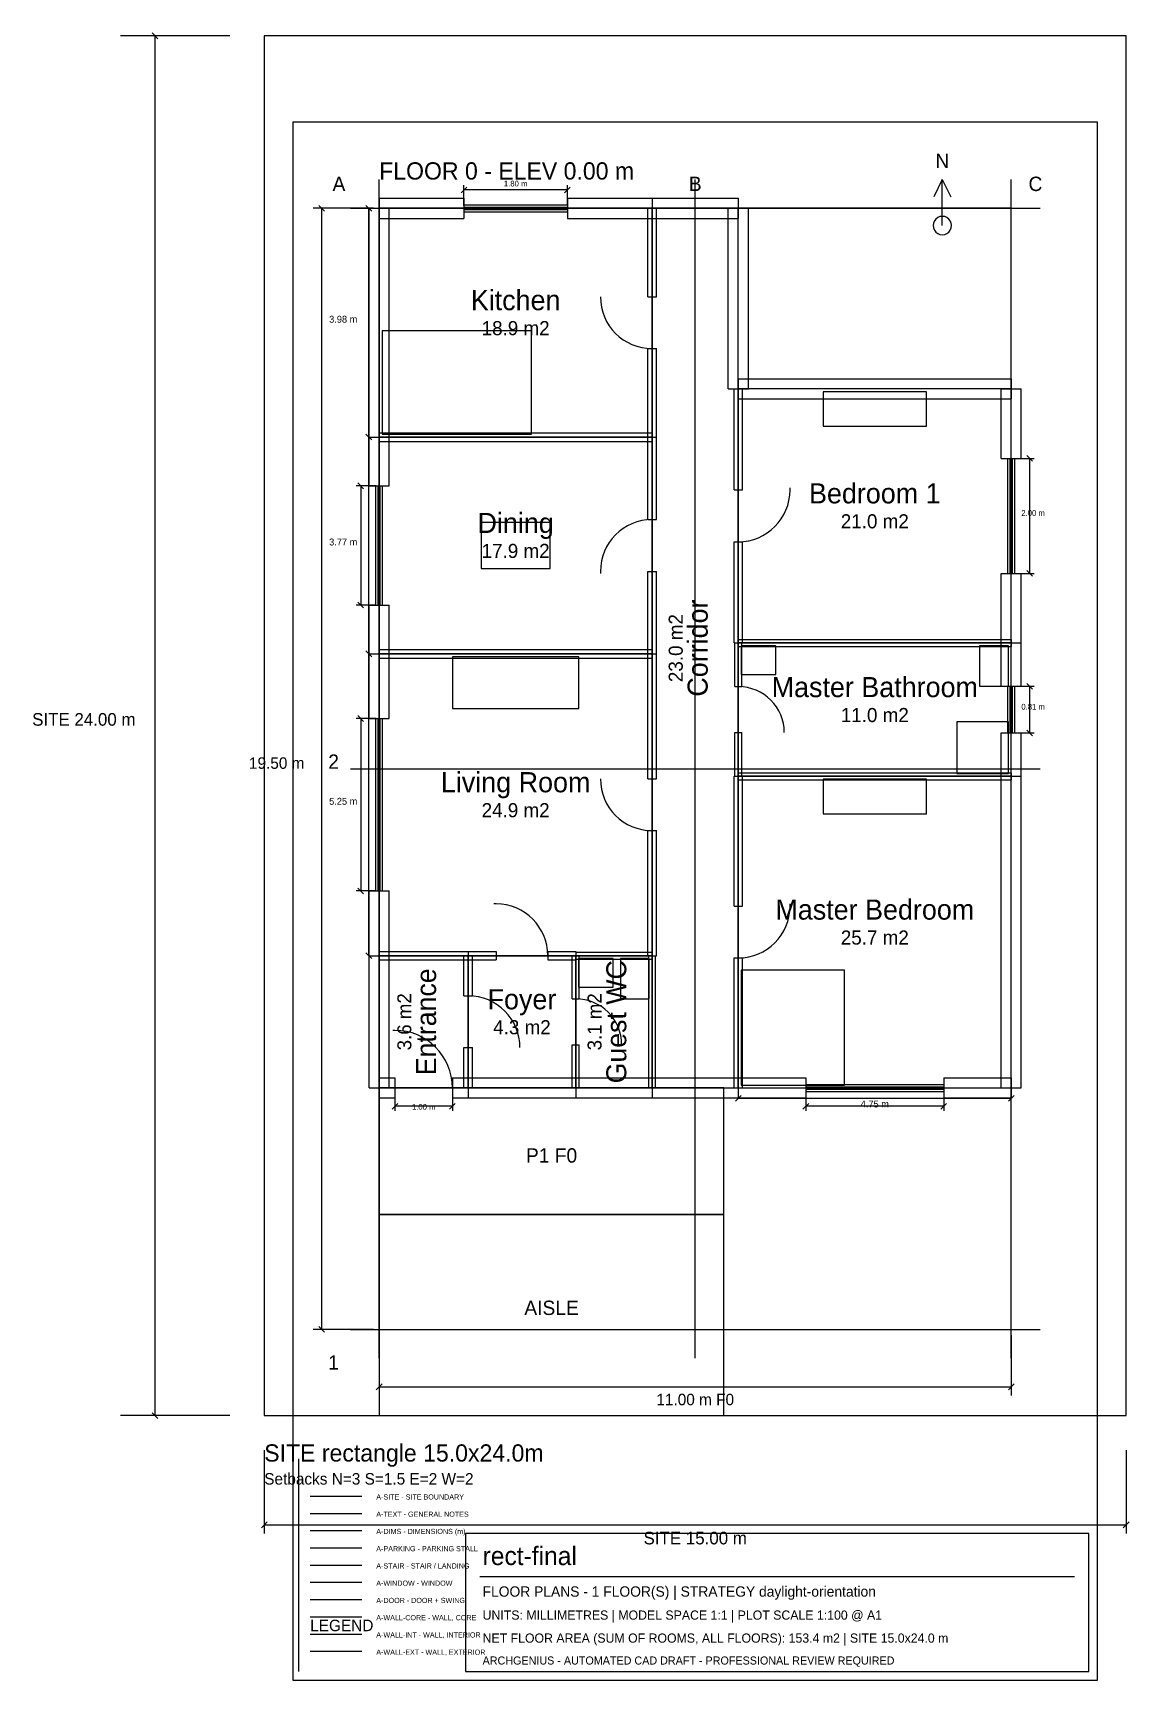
# Model space of a CAD drawing. Extents: x -4025 to 15050, y -4600 to 24050.
import ezdxf
from ezdxf.enums import TextEntityAlignment as Align

# ---------------------------------------------------------------- set-up
doc = ezdxf.new("R2010")
doc.units = 0
doc.linetypes.add('CENTER', pattern=[0])
doc.linetypes.add('DASHED', pattern=[0])
for name, color, linetype in [('A-AXIS', 1, 'CENTER'), ('A-AXIS-TEXT', 1, 'CONTINUOUS'), ('A-BLDG-OUT', 9, 'DASHED'), ('A-DIMS', 2, 'CONTINUOUS'), ('A-DOOR', 3, 'CONTINUOUS'), ('A-FLOOR-0-A-BLDG-OUT', 9, 'DASHED'), ('A-FLOOR-0-A-DIMS', 2, 'CONTINUOUS'), ('A-FLOOR-0-A-DOOR', 3, 'CONTINUOUS'), ('A-FLOOR-0-A-FURN', 8, 'CONTINUOUS'), ('A-FLOOR-0-A-PARKING', 8, 'CONTINUOUS'), ('A-FLOOR-0-A-ROOM', 7, 'CONTINUOUS'), ('A-FLOOR-0-A-SANITARY', 3, 'CONTINUOUS'), ('A-FLOOR-0-A-SETBACK', 2, 'DASHED'), ('A-FLOOR-0-A-SITE', 3, 'DASHED'), ('A-FLOOR-0-A-STAIR', 6, 'CONTINUOUS'), ('A-FLOOR-0-A-TEXT', 7, 'CONTINUOUS'), ('A-FLOOR-0-A-WALL-CORE', 7, 'CONTINUOUS'), ('A-FLOOR-0-A-WALL-EXT', 7, 'CONTINUOUS'), ('A-FLOOR-0-A-WALL-INT', 7, 'CONTINUOUS'), ('A-FLOOR-0-A-WALL-SERVICE', 7, 'CONTINUOUS'), ('A-FLOOR-0-A-WINDOW', 4, 'CONTINUOUS'), ('A-FURN', 8, 'CONTINUOUS'), ('A-GRID', 1, 'CENTER'), ('A-NORTH', 7, 'CONTINUOUS'), ('A-PARKING', 8, 'CONTINUOUS'), ('A-ROOM', 7, 'CONTINUOUS'), ('A-SANITARY', 3, 'CONTINUOUS'), ('A-SETBACK', 2, 'DASHED'), ('A-SITE', 3, 'DASHED'), ('A-STAIR', 6, 'CONTINUOUS'), ('A-TEXT', 7, 'CONTINUOUS'), ('A-TITLE', 7, 'CONTINUOUS'), ('A-WALL-CORE', 7, 'CONTINUOUS'), ('A-WALL-EXT', 7, 'CONTINUOUS'), ('A-WALL-INT', 7, 'CONTINUOUS'), ('A-WALL-SERVICE', 7, 'CONTINUOUS'), ('A-WINDOW', 4, 'CONTINUOUS')]:
    doc.layers.add(name, color=color, linetype=linetype)

msp = doc.modelspace()

# ---------------------------------------------------------------- linework, layer by layer
at = {"layer": 'A-AXIS'}
for p, q in [((7500, 1000), (7500, 21500)), ((1500, 11250), (13500, 11250))]:
    msp.add_line(p, q, dxfattribs=at)
at = {"layer": 'A-BLDG-OUT'}
msp.add_lwpolyline([(2000, 1500), (13000, 1500), (13000, 21000), (2000, 21000)], close=True, dxfattribs=at)
at = {"layer": 'A-DIMS'}
for p, q in [((-600, 24000), (-2500, 24000)), ((-1850, 23950), (-1950, 24050)), ((-1900, 0), (-1900, 24000)), ((3425, 21270), (3525, 21370)), ((3475, 21050), (3475, 21400)), ((5275, 21320), (3475, 21320)), ((5225, 21270), (5325, 21370)), ((5275, 21050), (5275, 21400)), ((1900, 21000), (850, 21000)), ((1050, 20950), (950, 21050)), ((1000, 1500), (1000, 21000)), ((1870, 20950), (1770, 21050)), ((1820, 17020), (1820, 21000)), ((1870, 16970), (1770, 17070)), ((1820, 13250), (1820, 17020)), ((13050, 16650), (13400, 16650)), ((13370, 16600), (13270, 16700)), ((13320, 16650), (13320, 14650)), ((1950, 16171.75), (1600, 16171.75)), ((1730, 16121.75), (1630, 16221.75)), ((1680, 16171.75), (1680, 14098.25)), ((13050, 14650), (13400, 14650)), ((13370, 14600), (13270, 14700)), ((1950, 14098.25), (1600, 14098.25)), ((1730, 14048.25), (1630, 14148.25)), ((1870, 13200), (1770, 13300)), ((1820, 8000), (1820, 13250)), ((13050, 12686), (13400, 12686)), ((13370, 12636), (13270, 12736)), ((13320, 12686), (13320, 11874)), ((1950, 12125), (1600, 12125)), ((1730, 12075), (1630, 12175)), ((1680, 12125), (1680, 9125)), ((13050, 11874), (13400, 11874)), ((13370, 11824), (13270, 11924)), ((1730, 9075), (1630, 9175)), ((1950, 9125), (1600, 9125)), ((1870, 7950), (1770, 8050)), ((2275, 5650), (2275, 5300)), ((3275, 5650), (3275, 5300)), ((8200, 5470), (8300, 5570)), ((8250, 5520), (13000, 5520)), ((9425, 5650), (9425, 5300)), ((11825, 5650), (11825, 5300)), ((12950, 5470), (13050, 5570)), ((2225, 5330), (2325, 5430)), ((3275, 5380), (2275, 5380)), ((3225, 5330), (3325, 5430)), ((9375, 5330), (9475, 5430)), ((11825, 5380), (9425, 5380)), ((11775, 5330), (11875, 5430)), ((1900, 1500), (850, 1500)), ((1050, 1450), (950, 1550)), ((2000, 1400), (2000, 350)), ((13000, 1400), (13000, 350)), ((1950, 450), (2050, 550)), ((2000, 500), (13000, 500)), ((12950, 450), (13050, 550)), ((-600, 0), (-2500, 0)), ((-1850, -50), (-1950, 50)), ((0, -600), (0, -2050)), ((15000, -600), (15000, -2050)), ((-50, -1950), (50, -1850)), ((0, -1900), (15000, -1900)), ((800, -2000), (1700, -2000)), ((14950, -1950), (15050, -1850))]:
    msp.add_line(p, q, dxfattribs=at)
at = {"layer": 'A-DOOR'}
for p, q in [((5850, 19460), (5850, 19420)), ((6750, 19460), (6750, 18560)), ((8250, 16100), (8250, 15200)), ((9150, 16100), (9150, 16140)), ((6750, 14685), (6750, 15585)), ((5850, 14685), (5850, 14645)), ((8250, 11880), (8250, 12680)), ((9050, 11880), (9050, 11920)), ((5850, 11075), (5850, 11035)), ((6750, 11075), (6750, 10175)), ((4035, 8900), (3995, 8900)), ((9150, 8860), (9150, 8900)), ((8250, 8860), (8250, 7960)), ((4035, 8000), (4935, 8000)), ((3550, 6400), (3550, 7300)), ((5420, 6450), (5420, 7250)), ((2275, 6700), (2235, 6700)), ((4450, 6400), (4450, 6440)), ((6220, 6450), (6220, 6490)), ((2275, 5700), (3275, 5700)), ((800, -3200), (1700, -3200))]:
    msp.add_line(p, q, dxfattribs=at)
for centre, radius, start, end in [((6750, 19460), 900, 180, 270), ((8250, 16100), 900, 270, 0), ((6750, 14685), 900, 90, 180), ((8250, 11880), 800, 0, 90), ((6750, 11075), 900, 180, 270), ((4035, 8000), 900, 0, 90), ((8250, 8860), 900, 270, 0), ((3550, 6400), 900, 0, 90), ((5420, 6450), 800, 0, 90), ((2275, 5700), 1000, 0, 90)]:
    msp.add_arc(centre, radius, start, end, dxfattribs=at)
at = {"layer": 'A-FLOOR-0-A-BLDG-OUT'}
msp.add_lwpolyline([(2000, 1500), (13000, 1500), (13000, 21000), (2000, 21000)], close=True, dxfattribs=at)
at = {"layer": 'A-FLOOR-0-A-DIMS'}
for p, q in [((-600, 24000), (-2500, 24000)), ((-1850, 23950), (-1950, 24050)), ((-1900, 0), (-1900, 24000)), ((3425, 21270), (3525, 21370)), ((3475, 21050), (3475, 21400)), ((5275, 21320), (3475, 21320)), ((5225, 21270), (5325, 21370)), ((5275, 21050), (5275, 21400)), ((1900, 21000), (850, 21000)), ((1050, 20950), (950, 21050)), ((1000, 1500), (1000, 21000)), ((1870, 20950), (1770, 21050)), ((1820, 17020), (1820, 21000)), ((1870, 16970), (1770, 17070)), ((1820, 13250), (1820, 17020)), ((13050, 16650), (13400, 16650)), ((13370, 16600), (13270, 16700)), ((13320, 16650), (13320, 14650)), ((1950, 16171.75), (1600, 16171.75)), ((1730, 16121.75), (1630, 16221.75)), ((1680, 16171.75), (1680, 14098.25)), ((13050, 14650), (13400, 14650)), ((13370, 14600), (13270, 14700)), ((1950, 14098.25), (1600, 14098.25)), ((1730, 14048.25), (1630, 14148.25)), ((1870, 13200), (1770, 13300)), ((1820, 8000), (1820, 13250)), ((13050, 12686), (13400, 12686)), ((13370, 12636), (13270, 12736)), ((13320, 12686), (13320, 11874)), ((1950, 12125), (1600, 12125)), ((1730, 12075), (1630, 12175)), ((1680, 12125), (1680, 9125)), ((13050, 11874), (13400, 11874)), ((13370, 11824), (13270, 11924)), ((1730, 9075), (1630, 9175)), ((1950, 9125), (1600, 9125)), ((1870, 7950), (1770, 8050)), ((2275, 5650), (2275, 5300)), ((3275, 5650), (3275, 5300)), ((8200, 5470), (8300, 5570)), ((8250, 5520), (13000, 5520)), ((9425, 5650), (9425, 5300)), ((11825, 5650), (11825, 5300)), ((12950, 5470), (13050, 5570)), ((2225, 5330), (2325, 5430)), ((3275, 5380), (2275, 5380)), ((3225, 5330), (3325, 5430)), ((9375, 5330), (9475, 5430)), ((11825, 5380), (9425, 5380)), ((11775, 5330), (11875, 5430)), ((1900, 1500), (850, 1500)), ((1050, 1450), (950, 1550)), ((2000, 1400), (2000, 350)), ((13000, 1400), (13000, 350)), ((1950, 450), (2050, 550)), ((2000, 500), (13000, 500)), ((12950, 450), (13050, 550)), ((-600, 0), (-2500, 0)), ((-1850, -50), (-1950, 50)), ((0, -600), (0, -2050)), ((15000, -600), (15000, -2050)), ((-50, -1950), (50, -1850)), ((0, -1900), (15000, -1900)), ((800, -2000), (1700, -2000)), ((14950, -1950), (15050, -1850))]:
    msp.add_line(p, q, dxfattribs=at)
at = {"layer": 'A-FLOOR-0-A-DOOR'}
for p, q in [((5850, 19460), (5850, 19420)), ((6750, 19460), (6750, 18560)), ((8250, 16100), (8250, 15200)), ((9150, 16100), (9150, 16140)), ((6750, 14685), (6750, 15585)), ((5850, 14685), (5850, 14645)), ((8250, 11880), (8250, 12680)), ((9050, 11880), (9050, 11920)), ((5850, 11075), (5850, 11035)), ((6750, 11075), (6750, 10175)), ((4035, 8900), (3995, 8900)), ((9150, 8860), (9150, 8900)), ((8250, 8860), (8250, 7960)), ((4035, 8000), (4935, 8000)), ((3550, 6400), (3550, 7300)), ((5420, 6450), (5420, 7250)), ((2275, 6700), (2235, 6700)), ((4450, 6400), (4450, 6440)), ((6220, 6450), (6220, 6490)), ((2275, 5700), (3275, 5700)), ((800, -3200), (1700, -3200))]:
    msp.add_line(p, q, dxfattribs=at)
for centre, radius, start, end in [((6750, 19460), 900, 180, 270), ((8250, 16100), 900, 270, 0), ((6750, 14685), 900, 90, 180), ((8250, 11880), 800, 0, 90), ((6750, 11075), 900, 180, 270), ((4035, 8000), 900, 0, 90), ((8250, 8860), 900, 270, 0), ((3550, 6400), 900, 0, 90), ((5420, 6450), 800, 0, 90), ((2275, 5700), 1000, 0, 90)]:
    msp.add_arc(centre, radius, start, end, dxfattribs=at)
at = {"layer": 'A-FLOOR-0-A-FURN'}
for p, q in [((4650, 18870), (2050, 18870)), ((2050, 18870), (2050, 17070)), ((4650, 17070), (4650, 18870)), ((11525, 17810), (9725, 17810)), ((9725, 17810), (9725, 17210)), ((11525, 17210), (11525, 17810)), ((9725, 17210), (11525, 17210)), ((2050, 17070), (4650, 17070)), ((4975, 15535), (3775, 15535)), ((3775, 15535), (3775, 14735)), ((4975, 14735), (4975, 15535)), ((3775, 14735), (4975, 14735)), ((5475, 13200), (3275, 13200)), ((3275, 13200), (3275, 12300)), ((5475, 12300), (5475, 13200)), ((3275, 12300), (5475, 12300)), ((11525, 11070), (9725, 11070)), ((9725, 11070), (9725, 10470)), ((11525, 10470), (11525, 11070)), ((9725, 10470), (11525, 10470)), ((10100, 7750), (8300, 7750)), ((8300, 7750), (8300, 5750)), ((10100, 5750), (10100, 7750)), ((8300, 5750), (10100, 5750))]:
    msp.add_line(p, q, dxfattribs=at)
at = {"layer": 'A-FLOOR-0-A-PARKING'}
for p, q in [((8000, 5700), (2000, 5700)), ((2000, 5700), (2000, 3500)), ((8000, 3500), (8000, 5700)), ((2000, 3500), (8000, 3500)), ((800, -2300), (1700, -2300))]:
    msp.add_line(p, q, dxfattribs=at)
msp.add_lwpolyline([(2000, 0), (8000, 0), (8000, 3500), (2000, 3500)], close=True, dxfattribs=at)
at = {"layer": 'A-FLOOR-0-A-ROOM'}
for points in [[(2000, 17020), (6750, 17020), (6750, 21000), (2000, 21000)], [(6750, 5700), (8250, 5700), (8250, 21000), (6750, 21000)], [(8250, 13440), (13000, 13440), (13000, 17860), (8250, 17860)], [(2000, 13250), (6750, 13250), (6750, 17020), (2000, 17020)], [(2000, 8000), (6750, 8000), (6750, 13250), (2000, 13250)], [(8250, 11120), (13000, 11120), (13000, 13440), (8250, 13440)], [(8250, 5700), (13000, 5700), (13000, 11120), (8250, 11120)], [(2000, 5700), (3550, 5700), (3550, 8000), (2000, 8000)], [(3550, 5700), (5420, 5700), (5420, 8000), (3550, 8000)], [(5420, 5700), (6750, 5700), (6750, 8000), (5420, 8000)]]:
    msp.add_lwpolyline(points, close=True, dxfattribs=at)
at = {"layer": 'A-FLOOR-0-A-SANITARY'}
for p, q in [((8900, 13390), (8300, 13390)), ((8300, 13390), (8300, 12890)), ((8900, 12890), (8900, 13390)), ((12950, 13390), (12450, 13390)), ((12450, 13390), (12450, 12690)), ((12950, 12690), (12950, 13390)), ((8300, 12890), (8900, 12890)), ((12450, 12690), (12950, 12690)), ((12950, 12070), (12050, 12070)), ((12050, 12070), (12050, 11170)), ((12950, 11170), (12950, 12070)), ((12050, 11170), (12950, 11170)), ((6070, 7950), (5470, 7950)), ((5470, 7950), (5470, 7450)), ((6070, 7450), (6070, 7950)), ((6700, 7950), (6200, 7950)), ((6200, 7950), (6200, 7250)), ((6700, 7250), (6700, 7950)), ((5470, 7450), (6070, 7450)), ((6200, 7250), (6700, 7250))]:
    msp.add_line(p, q, dxfattribs=at)
at = {"layer": 'A-FLOOR-0-A-SETBACK'}
msp.add_lwpolyline([(2000, 1500), (13000, 1500), (13000, 21000), (2000, 21000)], close=True, dxfattribs=at)
at = {"layer": 'A-FLOOR-0-A-SITE'}
msp.add_line((800, -1400), (1700, -1400), dxfattribs=at)
msp.add_lwpolyline([(0, 0), (15000, 0), (15000, 24000), (0, 24000)], close=True, dxfattribs=at)
at = {"layer": 'A-FLOOR-0-A-STAIR'}
msp.add_line((800, -2600), (1700, -2600), dxfattribs=at)
at = {"layer": 'A-FLOOR-0-A-TEXT'}
msp.add_line((800, -1700), (1700, -1700), dxfattribs=at)
at = {"layer": 'A-FLOOR-0-A-WALL-CORE'}
msp.add_line((800, -3500), (1700, -3500), dxfattribs=at)
at = {"layer": 'A-FLOOR-0-A-WALL-EXT'}
for p, q in [((1825, 17020), (1825, 21000)), ((1825, 21000), (2175, 21000)), ((2000, 21175), (3475, 21175)), ((2000, 21175), (2000, 20825)), ((2175, 17020), (2175, 21000)), ((3475, 21175), (3475, 20825)), ((5275, 21175), (6750, 21175)), ((5275, 21175), (5275, 20825)), ((6750, 21175), (6750, 20825)), ((6750, 21175), (8250, 21175)), ((8075, 17860), (8075, 21000)), ((8075, 21000), (8425, 21000)), ((8250, 21175), (8250, 20825)), ((8425, 17860), (8425, 21000)), ((2000, 20825), (3475, 20825)), ((5275, 20825), (6750, 20825)), ((6750, 20825), (8250, 20825)), ((8075, 17860), (8425, 17860)), ((8250, 18035), (13000, 18035)), ((8250, 18035), (8250, 17685)), ((12825, 16650), (12825, 17860)), ((12825, 17860), (13175, 17860)), ((13000, 18035), (13000, 17685)), ((13175, 16650), (13175, 17860)), ((8250, 17685), (13000, 17685)), ((1825, 16171.75), (1825, 17020)), ((1825, 17020), (2175, 17020)), ((2175, 16171.75), (2175, 17020)), ((12825, 16650), (13175, 16650)), ((1825, 16171.75), (2175, 16171.75)), ((12825, 13440), (12825, 14650)), ((12825, 14650), (13175, 14650)), ((13175, 13440), (13175, 14650)), ((1825, 13250), (1825, 14098.25)), ((1825, 14098.25), (2175, 14098.25)), ((2175, 13250), (2175, 14098.25)), ((1825, 12125), (1825, 13250)), ((1825, 13250), (2175, 13250)), ((2175, 12125), (2175, 13250)), ((12825, 12686), (12825, 13440)), ((12825, 13440), (13175, 13440)), ((13175, 12686), (13175, 13440)), ((12825, 12686), (13175, 12686)), ((1825, 12125), (2175, 12125)), ((12825, 11120), (12825, 11874)), ((12825, 11874), (13175, 11874)), ((13175, 11120), (13175, 11874)), ((12825, 5700), (12825, 11120)), ((12825, 11120), (13175, 11120)), ((13175, 5700), (13175, 11120)), ((1825, 8000), (1825, 9125)), ((1825, 9125), (2175, 9125)), ((2175, 8000), (2175, 9125)), ((1825, 5700), (1825, 8000)), ((1825, 8000), (2175, 8000)), ((2175, 5700), (2175, 8000)), ((2000, 5875), (2275, 5875)), ((2000, 5875), (2000, 5525)), ((2275, 5875), (2275, 5525)), ((3275, 5875), (3550, 5875)), ((3275, 5875), (3275, 5525)), ((3550, 5875), (3550, 5525)), ((3550, 5875), (5420, 5875)), ((5420, 5875), (5420, 5525)), ((5420, 5875), (6750, 5875)), ((6750, 5875), (6750, 5525)), ((6750, 5875), (8250, 5875)), ((8250, 5875), (8250, 5525)), ((8250, 5875), (9425, 5875)), ((9425, 5875), (9425, 5525)), ((11825, 5875), (13000, 5875)), ((11825, 5875), (11825, 5525)), ((13000, 5875), (13000, 5525)), ((1825, 5700), (2175, 5700)), ((2000, 5525), (2275, 5525)), ((3275, 5525), (3550, 5525)), ((3550, 5525), (5420, 5525)), ((5420, 5525), (6750, 5525)), ((6750, 5525), (8250, 5525)), ((8250, 5525), (9425, 5525)), ((11825, 5525), (13000, 5525)), ((12825, 5700), (13175, 5700)), ((800, -4100), (1700, -4100))]:
    msp.add_line(p, q, dxfattribs=at)
at = {"layer": 'A-FLOOR-0-A-WALL-INT'}
for p, q in [((6675, 19460), (6675, 21000)), ((6675, 21000), (6825, 21000)), ((6825, 19460), (6825, 21000)), ((6675, 19460), (6825, 19460)), ((6675, 17020), (6675, 18560)), ((6675, 18560), (6825, 18560)), ((6825, 17020), (6825, 18560)), ((8175, 16100), (8175, 17860)), ((8175, 17860), (8325, 17860)), ((8325, 16100), (8325, 17860)), ((2000, 17095), (6750, 17095)), ((2000, 17095), (2000, 16945)), ((2000, 16945), (6750, 16945)), ((6675, 15585), (6675, 17020)), ((6675, 17020), (6825, 17020)), ((6750, 17095), (6750, 16945)), ((6825, 15585), (6825, 17020)), ((8175, 16100), (8325, 16100)), ((6675, 15585), (6825, 15585)), ((8175, 13440), (8175, 15200)), ((8175, 15200), (8325, 15200)), ((8325, 13440), (8325, 15200)), ((6675, 13250), (6675, 14685)), ((6675, 14685), (6825, 14685)), ((6825, 13250), (6825, 14685)), ((2000, 13325), (6750, 13325)), ((2000, 13325), (2000, 13175)), ((6675, 11075), (6675, 13250)), ((6675, 13250), (6825, 13250)), ((6750, 13325), (6750, 13175)), ((6825, 11075), (6825, 13250)), ((8175, 13440), (8325, 13440)), ((2000, 13175), (6750, 13175)), ((6675, 11075), (6825, 11075)), ((8175, 8860), (8175, 11120)), ((8175, 11120), (8325, 11120)), ((8325, 8860), (8325, 11120)), ((6675, 8000), (6675, 10175)), ((6675, 10175), (6825, 10175)), ((6825, 8000), (6825, 10175)), ((8175, 8860), (8325, 8860)), ((2000, 8075), (3550, 8075)), ((2000, 8075), (2000, 7925)), ((3550, 8075), (3550, 7925)), ((3550, 8075), (4035, 8075)), ((4035, 8075), (4035, 7925)), ((4935, 8075), (5420, 8075)), ((4935, 8075), (4935, 7925)), ((5420, 8075), (5420, 7925)), ((2000, 7925), (3550, 7925)), ((3475, 7300), (3475, 8000)), ((3475, 8000), (3625, 8000)), ((3550, 7925), (4035, 7925)), ((3625, 7300), (3625, 8000)), ((4935, 7925), (5420, 7925)), ((6675, 8000), (6825, 8000)), ((8175, 5700), (8175, 7960)), ((8175, 7960), (8325, 7960)), ((8325, 5700), (8325, 7960)), ((3475, 7300), (3625, 7300)), ((3475, 5700), (3475, 6400)), ((3475, 6400), (3625, 6400)), ((3625, 5700), (3625, 6400)), ((3475, 5700), (3625, 5700)), ((8175, 5700), (8325, 5700)), ((800, -3800), (1700, -3800))]:
    msp.add_line(p, q, dxfattribs=at)
at = {"layer": 'A-FLOOR-0-A-WALL-SERVICE'}
for p, q in [((8250, 13500), (13000, 13500)), ((8250, 13500), (8250, 13380)), ((13000, 13500), (13000, 13380)), ((8190, 12680), (8190, 13440)), ((8190, 13440), (8310, 13440)), ((8250, 13380), (13000, 13380)), ((8310, 12680), (8310, 13440)), ((8190, 12680), (8310, 12680)), ((8190, 11120), (8190, 11880)), ((8190, 11880), (8310, 11880)), ((8310, 11120), (8310, 11880)), ((8250, 11180), (13000, 11180)), ((8250, 11180), (8250, 11060)), ((13000, 11180), (13000, 11060)), ((8190, 11120), (8310, 11120)), ((8250, 11060), (13000, 11060)), ((5420, 8060), (6750, 8060)), ((5420, 8060), (5420, 7940)), ((6750, 8060), (6750, 7940)), ((5360, 7250), (5360, 8000)), ((5360, 8000), (5480, 8000)), ((5420, 7940), (6750, 7940)), ((5480, 7250), (5480, 8000)), ((6690, 5700), (6690, 8000)), ((6690, 8000), (6810, 8000)), ((6810, 5700), (6810, 8000)), ((5360, 7250), (5480, 7250)), ((5360, 5700), (5360, 6450)), ((5360, 6450), (5480, 6450)), ((5480, 5700), (5480, 6450)), ((5360, 5700), (5480, 5700)), ((6690, 5700), (6810, 5700))]:
    msp.add_line(p, q, dxfattribs=at)
at = {"layer": 'A-FLOOR-0-A-WINDOW'}
for p, q in [((3475, 21060), (5275, 21060)), ((3475, 21020), (5275, 21020)), ((3475, 20980), (5275, 20980)), ((3475, 20940), (5275, 20940)), ((12940, 14650), (12940, 16650)), ((12980, 14650), (12980, 16650)), ((13020, 14650), (13020, 16650)), ((13060, 14650), (13060, 16650)), ((1940, 14098.25), (1940, 16171.75)), ((1980, 14098.25), (1980, 16171.75)), ((2020, 14098.25), (2020, 16171.75)), ((2060, 14098.25), (2060, 16171.75)), ((12940, 11874), (12940, 12686)), ((12980, 11874), (12980, 12686)), ((13020, 11874), (13020, 12686)), ((13060, 11874), (13060, 12686)), ((1940, 9125), (1940, 12125)), ((1980, 9125), (1980, 12125)), ((2020, 9125), (2020, 12125)), ((2060, 9125), (2060, 12125)), ((9425, 5760), (11825, 5760)), ((9425, 5720), (11825, 5720)), ((9425, 5680), (11825, 5680)), ((9425, 5640), (11825, 5640)), ((800, -2900), (1700, -2900))]:
    msp.add_line(p, q, dxfattribs=at)
at = {"layer": 'A-FURN'}
for p, q in [((4650, 18870), (2050, 18870)), ((2050, 18870), (2050, 17070)), ((4650, 17070), (4650, 18870)), ((11525, 17810), (9725, 17810)), ((9725, 17810), (9725, 17210)), ((11525, 17210), (11525, 17810)), ((9725, 17210), (11525, 17210)), ((2050, 17070), (4650, 17070)), ((4975, 15535), (3775, 15535)), ((3775, 15535), (3775, 14735)), ((4975, 14735), (4975, 15535)), ((3775, 14735), (4975, 14735)), ((5475, 13200), (3275, 13200)), ((3275, 13200), (3275, 12300)), ((5475, 12300), (5475, 13200)), ((3275, 12300), (5475, 12300)), ((11525, 11070), (9725, 11070)), ((9725, 11070), (9725, 10470)), ((11525, 10470), (11525, 11070)), ((9725, 10470), (11525, 10470)), ((10100, 7750), (8300, 7750)), ((8300, 7750), (8300, 5750)), ((10100, 5750), (10100, 7750)), ((8300, 5750), (10100, 5750))]:
    msp.add_line(p, q, dxfattribs=at)
at = {"layer": 'A-GRID'}
for p, q in [((2000, 1000), (2000, 21500)), ((13000, 1000), (13000, 21500)), ((1500, 21000), (13500, 21000)), ((1500, 1500), (13500, 1500))]:
    msp.add_line(p, q, dxfattribs=at)
at = {"layer": 'A-NORTH'}
for p, q in [((11800, 21500), (11650, 21200)), ((11800, 20700), (11800, 21500)), ((11800, 21500), (11950, 21200)), ((11645.45, 20741.41), (11640, 20700)), ((11640, 20700), (11645.45, 20658.59)), ((11661.44, 20780), (11645.45, 20741.41)), ((11645.45, 20658.59), (11661.44, 20620)), ((11686.86, 20813.14), (11661.44, 20780)), ((11720, 20838.56), (11686.86, 20813.14)), ((11758.59, 20854.55), (11720, 20838.56)), ((11800, 20860), (11758.59, 20854.55)), ((11841.41, 20854.55), (11800, 20860)), ((11880, 20838.56), (11841.41, 20854.55)), ((11913.14, 20813.14), (11880, 20838.56)), ((11938.56, 20780), (11913.14, 20813.14)), ((11954.55, 20741.41), (11938.56, 20780)), ((11938.56, 20620), (11954.55, 20658.59)), ((11960, 20700), (11954.55, 20741.41)), ((11954.55, 20658.59), (11960, 20700)), ((11661.44, 20620), (11686.86, 20586.86)), ((11686.86, 20586.86), (11720, 20561.44)), ((11720, 20561.44), (11758.59, 20545.45)), ((11758.59, 20545.45), (11800, 20540)), ((11800, 20540), (11841.41, 20545.45)), ((11841.41, 20545.45), (11880, 20561.44)), ((11880, 20561.44), (11913.14, 20586.86)), ((11913.14, 20586.86), (11938.56, 20620))]:
    msp.add_line(p, q, dxfattribs=at)
at = {"layer": 'A-PARKING'}
for p, q in [((8000, 5700), (2000, 5700)), ((2000, 5700), (2000, 3500)), ((8000, 3500), (8000, 5700)), ((2000, 3500), (8000, 3500)), ((800, -2300), (1700, -2300))]:
    msp.add_line(p, q, dxfattribs=at)
msp.add_lwpolyline([(2000, 0), (8000, 0), (8000, 3500), (2000, 3500)], close=True, dxfattribs=at)
at = {"layer": 'A-ROOM'}
for points in [[(2000, 17020), (6750, 17020), (6750, 21000), (2000, 21000)], [(6750, 5700), (8250, 5700), (8250, 21000), (6750, 21000)], [(8250, 13440), (13000, 13440), (13000, 17860), (8250, 17860)], [(2000, 13250), (6750, 13250), (6750, 17020), (2000, 17020)], [(2000, 8000), (6750, 8000), (6750, 13250), (2000, 13250)], [(8250, 11120), (13000, 11120), (13000, 13440), (8250, 13440)], [(8250, 5700), (13000, 5700), (13000, 11120), (8250, 11120)], [(2000, 5700), (3550, 5700), (3550, 8000), (2000, 8000)], [(3550, 5700), (5420, 5700), (5420, 8000), (3550, 8000)], [(5420, 5700), (6750, 5700), (6750, 8000), (5420, 8000)]]:
    msp.add_lwpolyline(points, close=True, dxfattribs=at)
at = {"layer": 'A-SANITARY'}
for p, q in [((8900, 13390), (8300, 13390)), ((8300, 13390), (8300, 12890)), ((8900, 12890), (8900, 13390)), ((12950, 13390), (12450, 13390)), ((12450, 13390), (12450, 12690)), ((12950, 12690), (12950, 13390)), ((8300, 12890), (8900, 12890)), ((12450, 12690), (12950, 12690)), ((12950, 12070), (12050, 12070)), ((12050, 12070), (12050, 11170)), ((12950, 11170), (12950, 12070)), ((12050, 11170), (12950, 11170)), ((6070, 7950), (5470, 7950)), ((5470, 7950), (5470, 7450)), ((6070, 7450), (6070, 7950)), ((6700, 7950), (6200, 7950)), ((6200, 7950), (6200, 7250)), ((6700, 7250), (6700, 7950)), ((5470, 7450), (6070, 7450)), ((6200, 7250), (6700, 7250))]:
    msp.add_line(p, q, dxfattribs=at)
at = {"layer": 'A-SETBACK'}
msp.add_lwpolyline([(2000, 1500), (13000, 1500), (13000, 21000), (2000, 21000)], close=True, dxfattribs=at)
at = {"layer": 'A-SITE'}
msp.add_line((800, -1400), (1700, -1400), dxfattribs=at)
msp.add_lwpolyline([(0, 0), (15000, 0), (15000, 24000), (0, 24000)], close=True, dxfattribs=at)
at = {"layer": 'A-STAIR'}
msp.add_line((800, -2600), (1700, -2600), dxfattribs=at)
at = {"layer": 'A-TEXT'}
msp.add_line((800, -1700), (1700, -1700), dxfattribs=at)
at = {"layer": 'A-TITLE'}
for p, q in [((14500, 22500), (500, 22500)), ((500, 22500), (500, -4600)), ((14500, -4600), (14500, 22500)), ((600, -4450), (600, -750)), ((14350, -2050), (3500, -2050)), ((3500, -2050), (3500, -4450)), ((14350, -4450), (14350, -2050)), ((3750, -2800), (14100, -2800)), ((3500, -4450), (14350, -4450)), ((500, -4600), (14500, -4600))]:
    msp.add_line(p, q, dxfattribs=at)
at = {"layer": 'A-WALL-CORE'}
msp.add_line((800, -3500), (1700, -3500), dxfattribs=at)
at = {"layer": 'A-WALL-EXT'}
for p, q in [((1825, 17020), (1825, 21000)), ((1825, 21000), (2175, 21000)), ((2000, 21175), (3475, 21175)), ((2000, 21175), (2000, 20825)), ((2175, 17020), (2175, 21000)), ((3475, 21175), (3475, 20825)), ((5275, 21175), (6750, 21175)), ((5275, 21175), (5275, 20825)), ((6750, 21175), (6750, 20825)), ((6750, 21175), (8250, 21175)), ((8075, 17860), (8075, 21000)), ((8075, 21000), (8425, 21000)), ((8250, 21175), (8250, 20825)), ((8425, 17860), (8425, 21000)), ((2000, 20825), (3475, 20825)), ((5275, 20825), (6750, 20825)), ((6750, 20825), (8250, 20825)), ((8075, 17860), (8425, 17860)), ((8250, 18035), (13000, 18035)), ((8250, 18035), (8250, 17685)), ((12825, 16650), (12825, 17860)), ((12825, 17860), (13175, 17860)), ((13000, 18035), (13000, 17685)), ((13175, 16650), (13175, 17860)), ((8250, 17685), (13000, 17685)), ((1825, 16171.75), (1825, 17020)), ((1825, 17020), (2175, 17020)), ((2175, 16171.75), (2175, 17020)), ((12825, 16650), (13175, 16650)), ((1825, 16171.75), (2175, 16171.75)), ((12825, 13440), (12825, 14650)), ((12825, 14650), (13175, 14650)), ((13175, 13440), (13175, 14650)), ((1825, 13250), (1825, 14098.25)), ((1825, 14098.25), (2175, 14098.25)), ((2175, 13250), (2175, 14098.25)), ((1825, 12125), (1825, 13250)), ((1825, 13250), (2175, 13250)), ((2175, 12125), (2175, 13250)), ((12825, 12686), (12825, 13440)), ((12825, 13440), (13175, 13440)), ((13175, 12686), (13175, 13440)), ((12825, 12686), (13175, 12686)), ((1825, 12125), (2175, 12125)), ((12825, 11120), (12825, 11874)), ((12825, 11874), (13175, 11874)), ((13175, 11120), (13175, 11874)), ((12825, 5700), (12825, 11120)), ((12825, 11120), (13175, 11120)), ((13175, 5700), (13175, 11120)), ((1825, 8000), (1825, 9125)), ((1825, 9125), (2175, 9125)), ((2175, 8000), (2175, 9125)), ((1825, 5700), (1825, 8000)), ((1825, 8000), (2175, 8000)), ((2175, 5700), (2175, 8000)), ((2000, 5875), (2275, 5875)), ((2000, 5875), (2000, 5525)), ((2275, 5875), (2275, 5525)), ((3275, 5875), (3550, 5875)), ((3275, 5875), (3275, 5525)), ((3550, 5875), (3550, 5525)), ((3550, 5875), (5420, 5875)), ((5420, 5875), (5420, 5525)), ((5420, 5875), (6750, 5875)), ((6750, 5875), (6750, 5525)), ((6750, 5875), (8250, 5875)), ((8250, 5875), (8250, 5525)), ((8250, 5875), (9425, 5875)), ((9425, 5875), (9425, 5525)), ((11825, 5875), (13000, 5875)), ((11825, 5875), (11825, 5525)), ((13000, 5875), (13000, 5525)), ((1825, 5700), (2175, 5700)), ((2000, 5525), (2275, 5525)), ((3275, 5525), (3550, 5525)), ((3550, 5525), (5420, 5525)), ((5420, 5525), (6750, 5525)), ((6750, 5525), (8250, 5525)), ((8250, 5525), (9425, 5525)), ((11825, 5525), (13000, 5525)), ((12825, 5700), (13175, 5700)), ((800, -4100), (1700, -4100))]:
    msp.add_line(p, q, dxfattribs=at)
at = {"layer": 'A-WALL-INT'}
for p, q in [((6675, 19460), (6675, 21000)), ((6675, 21000), (6825, 21000)), ((6825, 19460), (6825, 21000)), ((6675, 19460), (6825, 19460)), ((6675, 17020), (6675, 18560)), ((6675, 18560), (6825, 18560)), ((6825, 17020), (6825, 18560)), ((8175, 16100), (8175, 17860)), ((8175, 17860), (8325, 17860)), ((8325, 16100), (8325, 17860)), ((2000, 17095), (6750, 17095)), ((2000, 17095), (2000, 16945)), ((2000, 16945), (6750, 16945)), ((6675, 15585), (6675, 17020)), ((6675, 17020), (6825, 17020)), ((6750, 17095), (6750, 16945)), ((6825, 15585), (6825, 17020)), ((8175, 16100), (8325, 16100)), ((6675, 15585), (6825, 15585)), ((8175, 13440), (8175, 15200)), ((8175, 15200), (8325, 15200)), ((8325, 13440), (8325, 15200)), ((6675, 13250), (6675, 14685)), ((6675, 14685), (6825, 14685)), ((6825, 13250), (6825, 14685)), ((2000, 13325), (6750, 13325)), ((2000, 13325), (2000, 13175)), ((6675, 11075), (6675, 13250)), ((6675, 13250), (6825, 13250)), ((6750, 13325), (6750, 13175)), ((6825, 11075), (6825, 13250)), ((8175, 13440), (8325, 13440)), ((2000, 13175), (6750, 13175)), ((6675, 11075), (6825, 11075)), ((8175, 8860), (8175, 11120)), ((8175, 11120), (8325, 11120)), ((8325, 8860), (8325, 11120)), ((6675, 8000), (6675, 10175)), ((6675, 10175), (6825, 10175)), ((6825, 8000), (6825, 10175)), ((8175, 8860), (8325, 8860)), ((2000, 8075), (3550, 8075)), ((2000, 8075), (2000, 7925)), ((3550, 8075), (3550, 7925)), ((3550, 8075), (4035, 8075)), ((4035, 8075), (4035, 7925)), ((4935, 8075), (5420, 8075)), ((4935, 8075), (4935, 7925)), ((5420, 8075), (5420, 7925)), ((2000, 7925), (3550, 7925)), ((3475, 7300), (3475, 8000)), ((3475, 8000), (3625, 8000)), ((3550, 7925), (4035, 7925)), ((3625, 7300), (3625, 8000)), ((4935, 7925), (5420, 7925)), ((6675, 8000), (6825, 8000)), ((8175, 5700), (8175, 7960)), ((8175, 7960), (8325, 7960)), ((8325, 5700), (8325, 7960)), ((3475, 7300), (3625, 7300)), ((3475, 5700), (3475, 6400)), ((3475, 6400), (3625, 6400)), ((3625, 5700), (3625, 6400)), ((3475, 5700), (3625, 5700)), ((8175, 5700), (8325, 5700)), ((800, -3800), (1700, -3800))]:
    msp.add_line(p, q, dxfattribs=at)
at = {"layer": 'A-WALL-SERVICE'}
for p, q in [((8250, 13500), (13000, 13500)), ((8250, 13500), (8250, 13380)), ((13000, 13500), (13000, 13380)), ((8190, 12680), (8190, 13440)), ((8190, 13440), (8310, 13440)), ((8250, 13380), (13000, 13380)), ((8310, 12680), (8310, 13440)), ((8190, 12680), (8310, 12680)), ((8190, 11120), (8190, 11880)), ((8190, 11880), (8310, 11880)), ((8310, 11120), (8310, 11880)), ((8250, 11180), (13000, 11180)), ((8250, 11180), (8250, 11060)), ((13000, 11180), (13000, 11060)), ((8190, 11120), (8310, 11120)), ((8250, 11060), (13000, 11060)), ((5420, 8060), (6750, 8060)), ((5420, 8060), (5420, 7940)), ((6750, 8060), (6750, 7940)), ((5360, 7250), (5360, 8000)), ((5360, 8000), (5480, 8000)), ((5420, 7940), (6750, 7940)), ((5480, 7250), (5480, 8000)), ((6690, 5700), (6690, 8000)), ((6690, 8000), (6810, 8000)), ((6810, 5700), (6810, 8000)), ((5360, 7250), (5480, 7250)), ((5360, 5700), (5360, 6450)), ((5360, 6450), (5480, 6450)), ((5480, 5700), (5480, 6450)), ((5360, 5700), (5480, 5700)), ((6690, 5700), (6810, 5700))]:
    msp.add_line(p, q, dxfattribs=at)
at = {"layer": 'A-WINDOW'}
for p, q in [((3475, 21060), (5275, 21060)), ((3475, 21020), (5275, 21020)), ((3475, 20980), (5275, 20980)), ((3475, 20940), (5275, 20940)), ((12940, 14650), (12940, 16650)), ((12980, 14650), (12980, 16650)), ((13020, 14650), (13020, 16650)), ((13060, 14650), (13060, 16650)), ((1940, 14098.25), (1940, 16171.75)), ((1980, 14098.25), (1980, 16171.75)), ((2020, 14098.25), (2020, 16171.75)), ((2060, 14098.25), (2060, 16171.75)), ((12940, 11874), (12940, 12686)), ((12980, 11874), (12980, 12686)), ((13020, 11874), (13020, 12686)), ((13060, 11874), (13060, 12686)), ((1940, 9125), (1940, 12125)), ((1980, 9125), (1980, 12125)), ((2020, 9125), (2020, 12125)), ((2060, 9125), (2060, 12125)), ((9425, 5760), (11825, 5760)), ((9425, 5720), (11825, 5720)), ((9425, 5680), (11825, 5680)), ((9425, 5640), (11825, 5640)), ((800, -2900), (1700, -2900))]:
    msp.add_line(p, q, dxfattribs=at)

# ---------------------------------------------------------------- texts
at = {"layer": 'A-AXIS-TEXT'}
for s, p in [('A', (1300, 21300)), ('B', (7500, 21300))]:
    msp.add_text(s, height=250, dxfattribs=at).set_placement(p, align=Align.CENTER)
msp.add_text('C', height=250, dxfattribs=at).set_placement((13300, 21300))
for s, p in [('2', (1300, 11250)), ('1', (1300, 800))]:
    msp.add_text(s, height=250, dxfattribs=at).set_placement(p, align=Align.RIGHT)
at = {"layer": 'A-DIMS'}
for s, height, p in [('1.80 m', 100, (4375, 21380)), ('2.00 m', 100, (13380, 15650)), ('0.81 m', 100, (13380, 12280)), ('4.75 m', 120, (10625, 5360)), ('1.00 m', 100, (2775, 5320)), ('11.00 m F0', 200, (7500, 180)), ('SITE 15.00 m', 220, (7500, -2240))]:
    msp.add_text(s, height=height, dxfattribs=at).set_placement(p, align=Align.CENTER)
for s, height, p in [('3.98 m', 120, (1620, 19010)), ('3.77 m', 120, (1620, 15135)), ('SITE 24.00 m', 220, (-2240, 12000)), ('19.50 m', 200, (700, 11250)), ('5.25 m', 120, (1620, 10625))]:
    msp.add_text(s, height=height, dxfattribs=at).set_placement(p, align=Align.RIGHT)
at = {"layer": 'A-FLOOR-0-A-DIMS'}
for s, height, p in [('1.80 m', 100, (4375, 21380)), ('2.00 m', 100, (13380, 15650)), ('0.81 m', 100, (13380, 12280)), ('4.75 m', 120, (10625, 5360)), ('1.00 m', 100, (2775, 5320)), ('11.00 m F0', 200, (7500, 180)), ('SITE 15.00 m', 220, (7500, -2240))]:
    msp.add_text(s, height=height, dxfattribs=at).set_placement(p, align=Align.CENTER)
for s, height, p in [('3.98 m', 120, (1620, 19010)), ('3.77 m', 120, (1620, 15135)), ('SITE 24.00 m', 220, (-2240, 12000)), ('19.50 m', 200, (700, 11250)), ('5.25 m', 120, (1620, 10625))]:
    msp.add_text(s, height=height, dxfattribs=at).set_placement(p, align=Align.RIGHT)
at = {"layer": 'A-FLOOR-0-A-PARKING'}
for s, p in [('P1 F0', (5000, 4400)), ('AISLE', (5000, 1750))]:
    msp.add_text(s, height=250, dxfattribs=at).set_placement(p, align=Align.CENTER)
at = {"layer": 'A-FLOOR-0-A-ROOM'}
for s, height, p in [('Kitchen', 350, (4375, 19227)), ('18.9 m2', 245, (4375, 18793)), ('Bedroom 1', 350, (10625, 15867)), ('Dining', 350, (4375, 15352.25)), ('21.0 m2', 245, (10625, 15433)), ('17.9 m2', 245, (4375, 14918.25)), ('Master Bathroom', 350, (10625, 12497)), ('11.0 m2', 245, (10625, 12063)), ('Living Room', 350, (4375, 10842)), ('24.9 m2', 245, (4375, 10408)), ('Master Bedroom', 350, (10625.18, 8627)), ('25.7 m2', 245, (10625.18, 8193)), ('Foyer', 350, (4485, 7067)), ('4.3 m2', 245, (4485, 6633))]:
    msp.add_text(s, height=height, dxfattribs=at).set_placement(p, align=Align.CENTER)
for s, height, p in [('Corridor', 350, (7717, 13350)), ('23.0 m2', 245, (7283, 13350)), ('Entrance', 347.22, (2990.28, 6850)), ('Guest WC', 347.22, (6300.28, 6850)), ('3.6 m2', 243.06, (2559.72, 6850)), ('3.1 m2', 243.06, (5869.72, 6850))]:
    msp.add_text(s, height=height, rotation=90, dxfattribs=at).set_placement(p, align=Align.CENTER)
at = {"layer": 'A-FLOOR-0-A-TEXT'}
msp.add_text('FLOOR 0 - ELEV 0.00 m', height=300, dxfattribs=at).set_placement((2000, 21500))
at = {"layer": 'A-NORTH'}
msp.add_text('N', height=250, dxfattribs=at).set_placement((11800, 21700), align=Align.CENTER)
at = {"layer": 'A-PARKING'}
for s, p in [('P1 F0', (5000, 4400)), ('AISLE', (5000, 1750))]:
    msp.add_text(s, height=250, dxfattribs=at).set_placement(p, align=Align.CENTER)
at = {"layer": 'A-ROOM'}
for s, height, p in [('Kitchen', 350, (4375, 19227)), ('18.9 m2', 245, (4375, 18793)), ('Bedroom 1', 350, (10625, 15867)), ('Dining', 350, (4375, 15352.25)), ('21.0 m2', 245, (10625, 15433)), ('17.9 m2', 245, (4375, 14918.25)), ('Master Bathroom', 350, (10625, 12497)), ('11.0 m2', 245, (10625, 12063)), ('Living Room', 350, (4375, 10842)), ('24.9 m2', 245, (4375, 10408)), ('Master Bedroom', 350, (10625.18, 8627)), ('25.7 m2', 245, (10625.18, 8193)), ('Foyer', 350, (4485, 7067)), ('4.3 m2', 245, (4485, 6633))]:
    msp.add_text(s, height=height, dxfattribs=at).set_placement(p, align=Align.CENTER)
for s, height, p in [('Corridor', 350, (7717, 13350)), ('23.0 m2', 245, (7283, 13350)), ('Entrance', 347.22, (2990.28, 6850)), ('Guest WC', 347.22, (6300.28, 6850)), ('3.6 m2', 243.06, (2559.72, 6850)), ('3.1 m2', 243.06, (5869.72, 6850))]:
    msp.add_text(s, height=height, rotation=90, dxfattribs=at).set_placement(p, align=Align.CENTER)
at = {"layer": 'A-SETBACK'}
msp.add_text('Setbacks N=3 S=1.5 E=2 W=2', height=200, dxfattribs=at).set_placement((0, -1200))
at = {"layer": 'A-SITE'}
msp.add_text('SITE rectangle 15.0x24.0m', height=300, dxfattribs=at).set_placement((0, -800))
at = {"layer": 'A-TEXT'}
msp.add_text('FLOOR 0 - ELEV 0.00 m', height=300, dxfattribs=at).set_placement((2000, 21500))
at = {"layer": 'A-TITLE'}
for s, height, p in [('A-SITE - SITE BOUNDARY', 90, (1950, -1460)), ('A-TEXT - GENERAL NOTES', 90, (1950, -1760)), ('A-DIMS - DIMENSIONS (m)', 90, (1950, -2060)), ('A-PARKING - PARKING STALL', 90, (1950, -2360)), ('rect-final', 320, (3800, -2600)), ('A-STAIR - STAIR / LANDING', 90, (1950, -2660)), ('A-WINDOW - WINDOW', 90, (1950, -2960)), ('FLOOR PLANS - 1 FLOOR(S) | STRATEGY daylight-orientation', 180, (3800, -3150)), ('A-DOOR - DOOR + SWING', 90, (1950, -3260)), ('UNITS: MILLIMETRES | MODEL SPACE 1:1 | PLOT SCALE 1:100 @ A1', 160, (3800, -3550)), ('LEGEND', 200, (800, -3750)), ('A-WALL-CORE - WALL, CORE', 90, (1950, -3560)), ('A-WALL-INT - WALL, INTERIOR', 90, (1950, -3860)), ('NET FLOOR AREA (SUM OF ROOMS, ALL FLOORS): 153.4 m2 | SITE 15.0x24.0 m', 160, (3800, -3950)), ('A-WALL-EXT - WALL, EXTERIOR', 90, (1950, -4160)), ('ARCHGENIUS - AUTOMATED CAD DRAFT - PROFESSIONAL REVIEW REQUIRED', 140, (3800, -4330))]:
    msp.add_text(s, height=height, dxfattribs=at).set_placement(p)

doc.saveas('drawing.dxf')
